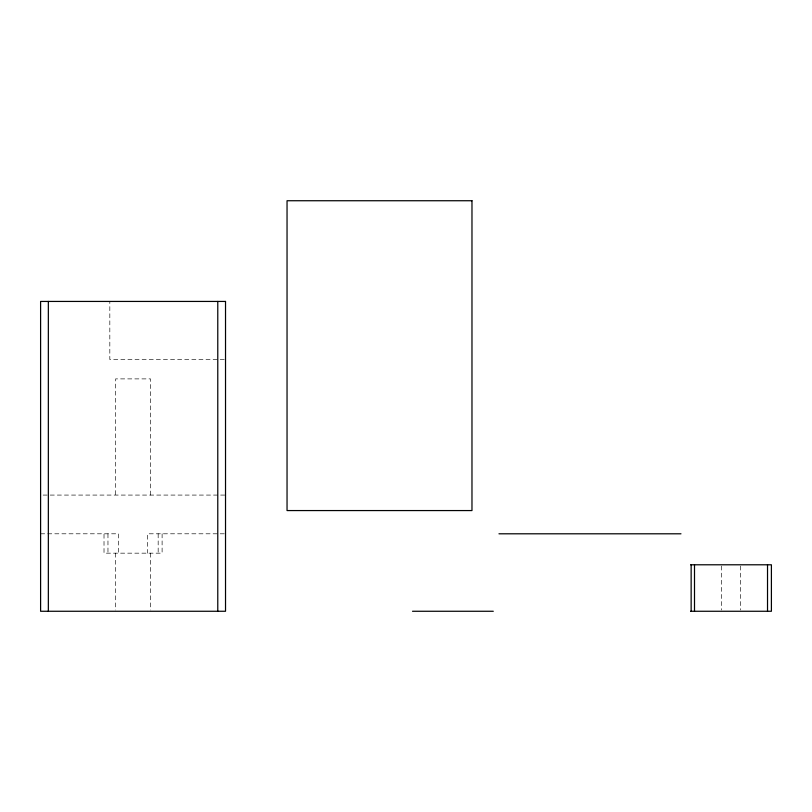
<?xml version="1.0" encoding="UTF-8"?>
<svg xmlns="http://www.w3.org/2000/svg" width="812" height="812" viewBox="0 0 812 812"><rect width="100%" height="100%" fill="white"/><g stroke="black" fill="none" stroke-linecap="round" stroke-linejoin="round"><path stroke-width="0.61" stroke-dasharray="4.06 3.04" d="M224.274 359.523L109.823 359.523L109.823 301.435M43.137 495.076L225.523 495.076M40.6 533.799L118.542 533.799L118.542 553.165M224.274 533.799L147.591 533.799L147.591 553.165M740.696 566.045L740.696 610.005M721.33 566.045L721.33 610.005M162.106 533.799L162.106 553.165L104.017 553.165L104.017 533.799M158.167 533.799L158.167 553.165M150.494 495.076L150.494 378.889L115.639 378.889L115.639 495.076M150.494 553.165L150.494 609.995M115.639 553.165L115.639 609.995M107.966 533.799L107.966 553.165"/><path stroke-width="1.22" d="M498.964 533.799L680.984 533.799M690.626 564.787L771.4 564.787L771.4 611.263L690.626 611.263M412.516 611.263L493.29 611.263M767.523 564.787L767.523 611.263M694.504 564.787L694.504 611.263M691.144 564.787L691.144 611.263M217.778 301.435L217.778 611.263M48.344 301.435L48.344 611.263M471.975 200.737L287.042 200.737L287.042 510.565L471.975 510.565L471.975 200.737M225.523 301.435L40.6 301.435L40.6 611.263L225.523 611.263L225.523 301.435"/></g></svg>
